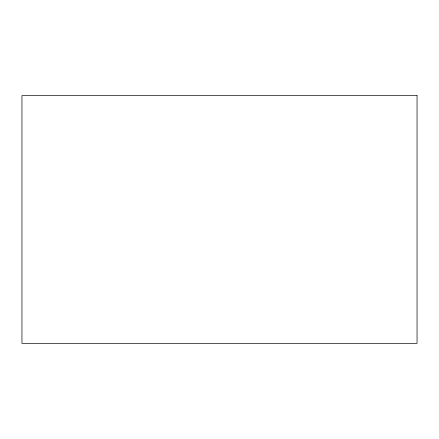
<?xml version="1.0" encoding="UTF-8"?>
<svg xmlns="http://www.w3.org/2000/svg" width="439" height="439" viewBox="0 0 439 439"><rect width="100%" height="100%" fill="white"/><g stroke="black" fill="none" stroke-linecap="round" stroke-linejoin="round"><path stroke-width="0.66" d="M417.05 95.625L21.95 95.625L21.95 343.375L417.05 343.375L417.05 95.625"/></g></svg>
